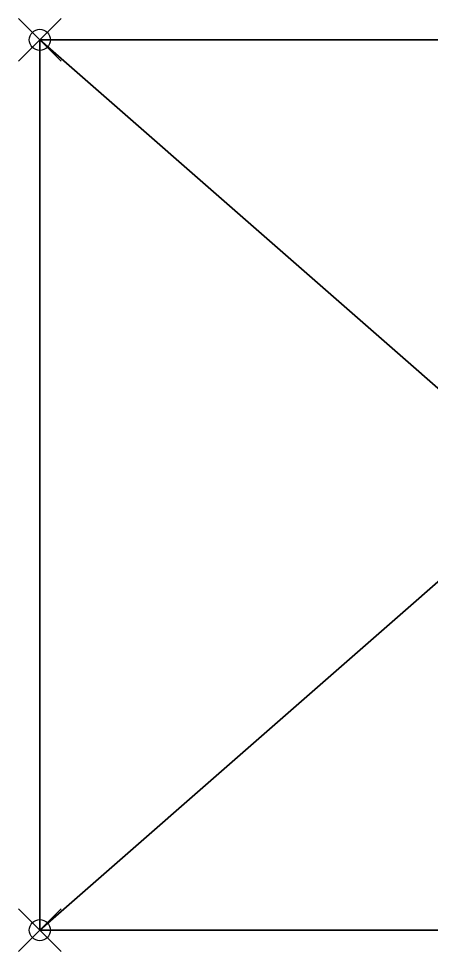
# Model space of a CAD drawing. Extents: x -1 to 109, y -43 to 1.
# Drawn here: x -1 to 18.47, y -43 to 1 of the extents above; entities that cross this region are included whole.
import ezdxf

# ---------------------------------------------------------------- set-up
doc = ezdxf.new("R2010")
doc.units = 0
doc.header["$LTSCALE"] = 2
doc.header["$PDMODE"] = 35
for name, color, linetype in [('AFUTL-3-EDLM', 16, 'Continuous'), ('AFUTL-3-TPLM', 15, 'Continuous'), ('AFUTL-P', 2, 'Continuous')]:
    doc.layers.add(name, color=color, linetype=linetype)

msp = doc.modelspace()

# ---------------------------------------------------------------- linework, layer by layer
at = {"layer": 'AFUTL-P'}
for p in [(0, 0), (0, -42)]:
    msp.add_point(p, dxfattribs=at)

# ---------------------------------------------------------------- meshes
at = {"layer": 'AFUTL-3-EDLM'}
mesh = msp.add_polyface(dxfattribs=at)
corners = [(48, -42, 28.08), (48, 0, 28.08), (48, -42, 29.08), (48, 0, 29.08), (0, -42, 28.08), (0, -42, 29.08), (0, 0, 28.08), (0, 0, 29.08), (60, 0, 28.08), (60, -42, 28.08), (60, 0, 29.08), (60, -42, 29.08), (108, 0, 28.08), (108, 0, 29.08), (108, -42, 28.08), (108, -42, 29.08)]
mesh.append_faces([[corners[k] for k in face] for face in [(5, 0, 2, 2), (3, 6, 7, 7), (7, 4, 5, 5), (13, 8, 10, 10), (11, 14, 15, 15), (15, 12, 13, 13), (2, 9, 11, 11), (10, 1, 3, 3)]], dxfattribs={"vtx0": -1})
mesh.append_faces([[corners[k] for k in face] for face in [(0, 1, 2, 2), (8, 9, 10, 10), (9, 8, 11, 11), (1, 0, 3, 3)]], dxfattribs={"vtx0": -1, "vtx1": -1})
mesh.append_faces([[corners[k] for k in face] for face in [(2, 1, 3, 3), (10, 9, 11, 11), (11, 8, 10, 10), (3, 0, 2, 2)]], dxfattribs={"vtx0": -1, "vtx3": -1})
mesh.append_faces([[corners[k] for k in face] for face in [(4, 0, 5, 5), (1, 6, 3, 3), (6, 4, 7, 7), (12, 8, 13, 13), (9, 14, 11, 11), (14, 12, 15, 15), (0, 9, 2, 2), (8, 1, 10, 10)]], dxfattribs={"vtx1": -1})
at = {"layer": 'AFUTL-3-TPLM'}
mesh = msp.add_polyface(dxfattribs=at)
corners = [(48, -42, 28.08), (0, -42, 28.08), (48, 0, 28.08), (0, 0, 28.08)]
mesh.append_faces([[corners[k] for k in face] for face in [(2, 1, 3, 3)]], dxfattribs={"vtx0": -1})
mesh.append_faces([[corners[k] for k in face] for face in [(0, 1, 2, 2)]], dxfattribs={"vtx1": -1})
mesh = msp.add_polyface(dxfattribs=at)
corners = [(0, -42, 29.08), (48, -42, 29.08), (0, 0, 29.08), (48, 0, 29.08)]
mesh.append_faces([[corners[k] for k in face] for face in [(2, 1, 3, 3)]], dxfattribs={"vtx0": -1})
mesh.append_faces([[corners[k] for k in face] for face in [(0, 1, 2, 2)]], dxfattribs={"vtx1": -1})

doc.saveas('drawing.dxf')
